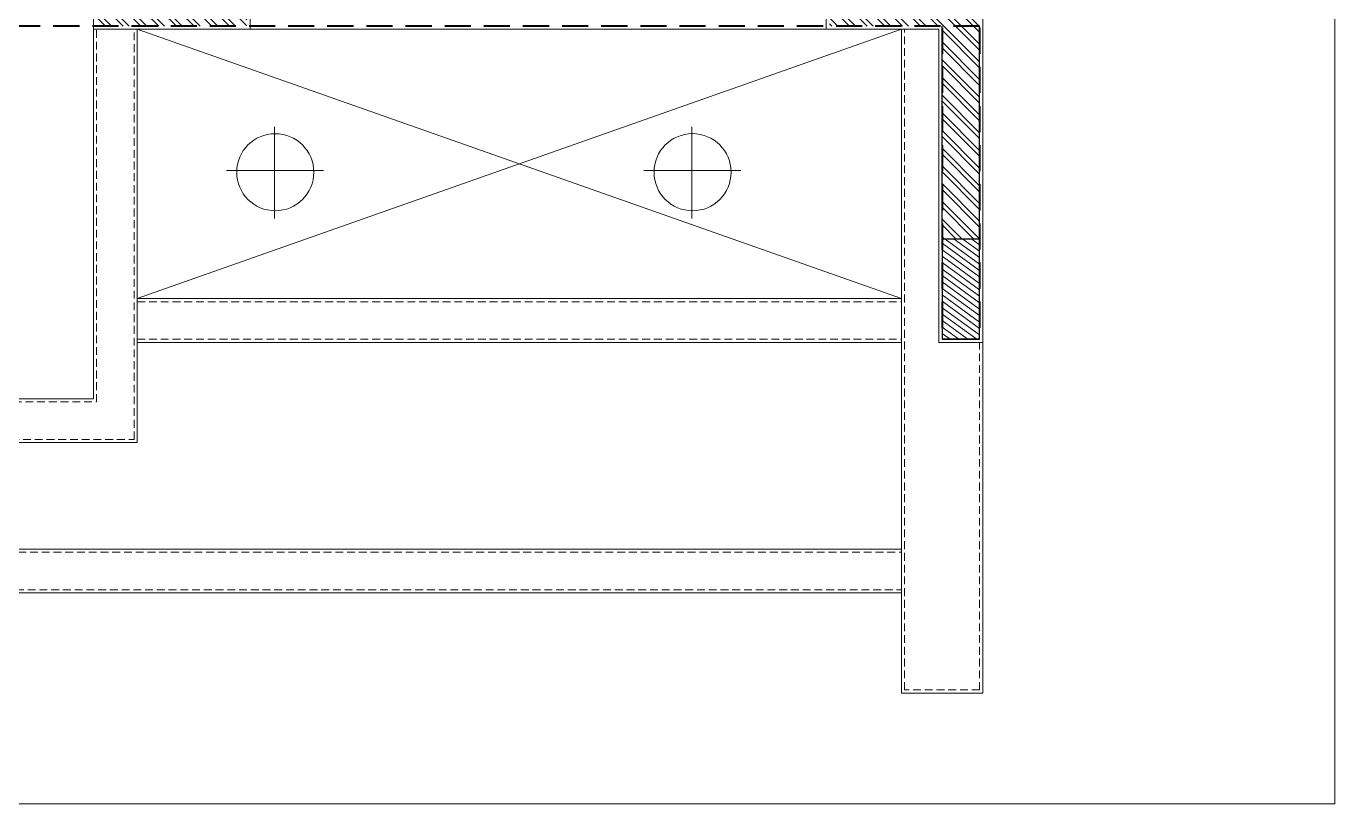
# Model space of a CAD drawing. Header units: inches. Extents: x -189347 to -188565, y -48525 to -47011.
# Drawn here: x -188939.1 to -188625.6, y -48524.6 to -48338.4 of the extents above; entities that cross this region are included whole.
import ezdxf

# ---------------------------------------------------------------- set-up
doc = ezdxf.new("R2010")
doc.units = ezdxf.units.IN
doc.header["$LTSCALE"] = 25
doc.header["$MEASUREMENT"] = 0
doc.linetypes.add('DASHED2', pattern=[0.375, 0.25, -0.125])
for name, color, linetype, lineweight in [('COLUMN', 1, 'Continuous', 30), ('COLUMNHATCH', 8, 'Continuous', 0), ('elevation', 6, 'Continuous', 9), ('hidden', 7, 'DASHED2', 5), ('PLASTER LINE', 1, 'Continuous', 5), ('PP--BEAM', 104, 'DASHED2', 40), ('PP-OUTER', 180, 'Continuous', 18), ('PP-WALL', 7, 'Continuous', 30), ('sechatch', 8, 'Continuous', 0), ('tree', 102, 'Continuous', 13)]:
    doc.layers.add(name, color=color, linetype=linetype, lineweight=lineweight)

msp = doc.modelspace()

# ---------------------------------------------------------------- hatches: boundary and pattern name
at = {"layer": 'COLUMNHATCH', "ltscale": 5}
h = msp.add_hatch(dxfattribs=at)
h.set_pattern_fill('ANSI31', color=256, scale=10, angle=99.05005462872136, style=0)
h.set_pattern_definition([(144.0500546287213, (-991.6262969374075, -2979.542852115199), (-0.7338478202626239, -1.011912731758918), [])])
h.paths.add_polyline_path([(-188719.6991238233, -48389.36745093864), (-188719.6991238233, -48413.36745093866), (-188710.6991238233, -48413.36745093866), (-188710.6991238233, -48389.36745093864)])
at = {"layer": 'sechatch', "ltscale": 30}
h = msp.add_hatch(dxfattribs=at)
h.set_pattern_fill('ANSI32', color=256, scale=8, angle=270)
h.set_pattern_definition([(315, (-189227.8349018469, -48092.82014618734), (2.121320343559643, 2.121320343559641), []), (315, (-189227.8349018469, -48094.23435974734), (2.121320343559643, 2.121320343559641), [])])
h.paths.add_polyline_path([(-189226.6991238233, -48090.86745093921), (-189231.1991238232, -48090.86745093921), (-189231.1991238232, -48095.36745093927), (-189226.6991238233, -48095.36745093927)], flags=17)
h.paths.add_polyline_path([(-189231.1991238232, -48090.86745093921), (-189244.699123823, -48090.86745093921), (-189244.699123823, -48095.36745093925), (-189231.1991238232, -48095.36745093927)], flags=17)
h.paths.add_polyline_path([(-189231.1991238232, -48135.86745093927), (-189244.699123823, -48135.86745093928), (-189244.699123823, -48140.36745093933), (-189231.1991238232, -48140.36745093933)], flags=17)
h.paths.add_polyline_path([(-188710.6991238233, -48314.36745093925), (-188719.6991238233, -48314.36745093925), (-188719.6991238233, -48329.36745093929), (-188737.6991238234, -48329.36745093929), (-188737.6991238233, -48305.36745093924), (-188746.6991238233, -48305.36745093924), (-188746.6991238233, -48338.36745093924), (-188710.6991238233, -48338.36745093927)])
h.paths.add_polyline_path([(-188886.1991238233, -48305.36745093924), (-188895.1991238233, -48305.36745093924), (-188895.1991238233, -48329.36745093929), (-188913.1991238232, -48329.36745093929), (-188913.1991238232, -48314.36745093925), (-188922.1991238233, -48314.36745093925), (-188922.1991238233, -48338.36745093929), (-188886.1991238233, -48338.36745093927)])
h.paths.add_polyline_path([(-188710.6991238233, -48338.36745093927), (-188719.6991238232, -48338.36745093925), (-188719.6991238232, -48389.36745093924), (-188710.6991238233, -48389.36745093924)])
h.paths.add_polyline_path([(-189222.1991238233, -48305.36745093924), (-189273.1991238232, -48305.36745093922), (-189273.1991238232, -48338.36745093927), (-189222.1991238233, -48338.36745093927)])
h.paths.add_polyline_path([(-189231.1991238233, -48314.36745093924), (-189231.1991238233, -48329.36745093927), (-189264.1991238232, -48329.36745093927), (-189264.1991238232, -48314.36745093922)], flags=16)
h.paths.add_polyline_path([(-188719.6991238233, -48060.86745093924), (-188792.4727961768, -48060.86745093924), (-188792.0790971909, -48065.36745093924), (-188719.6991238233, -48065.36745093924)])
h.paths.add_polyline_path([(-188792.4727961768, -48060.86745093924), (-188913.1991238232, -48060.86745093924), (-188913.1991238232, -48065.36745093924), (-188792.0790971909, -48065.36745093924)])
h.paths.add_polyline_path([(-188913.1991238234, -48069.86745093918), (-188922.1991238233, -48069.86745093918), (-188922.1991238233, -48101.36745093924), (-188913.1991238234, -48101.36745093924)])
h.paths.add_polyline_path([(-188710.6991238233, -48084.86745093924), (-188719.6991238233, -48084.86745093924), (-188719.6991238233, -48290.36745093927), (-188710.6991238233, -48290.36745093927), (-188710.6991238233, -48219.36745093924), (-188710.9067152947, -48219.36745093924), (-188710.9067152947, -48128.36745093927)])
h.paths.add_polyline_path([(-188913.1991238232, -48201.86745093924), (-188922.1991238233, -48201.86745093924), (-188922.1991238233, -48233.36745093924), (-188938.6991238233, -48233.36745093924), (-188938.6991238233, -48242.36745093924), (-188922.1991238233, -48242.36745093924), (-188922.1991238233, -48290.36745093927), (-188913.1991238232, -48290.36745093927)])
h.paths.add_polyline_path([(-188994.1991238233, -48051.86745093924), (-189003.1991238234, -48051.86745093924), (-189003.1991238234, -48060.86745093924), (-189045.1991238233, -48060.86745093924), (-189045.1991238233, -48069.86745093924), (-188994.1991238233, -48069.86745093924)])
h.paths.add_polyline_path([(-189049.6991238233, -48078.86745093927), (-189054.1991238232, -48078.86745093927), (-189054.1991238233, -48224.36745093927), (-189049.6991238233, -48224.36745093927)])
h.paths.add_polyline_path([(-189226.6991238232, -48051.86745093924), (-189249.199123823, -48051.86745093921), (-189249.199123823, -48242.36745093913), (-189231.1991238232, -48242.36745093916), (-189231.1991238232, -48224.36745093913), (-189244.699123823, -48224.36745093913), (-189244.699123823, -48179.3674509393), (-189222.1991238232, -48179.3674509393), (-189222.1991238232, -48159.86745093929), (-189226.6991238232, -48159.86745093929), (-189226.6991238232, -48174.8674509393), (-189244.699123823, -48174.8674509393), (-189244.699123823, -48056.36745093924), (-189226.6991238232, -48056.36745093924)])
h.paths.add_polyline_path([(-189198.1991238233, -48233.36745093918), (-189222.1991238232, -48233.36745093918), (-189222.1991238232, -48242.36745093916), (-189198.1991238233, -48242.36745093918)])
h.paths.add_polyline_path([(-189054.1991238232, -48233.36745093924), (-189078.1991238233, -48233.36745093921), (-189078.1991238233, -48242.36745093924), (-189054.1991238232, -48242.36745093924)])
h.paths.add_polyline_path([(-189022.6991238233, -48233.36745093924), (-189045.1991238233, -48233.36745093924), (-189045.1991238233, -48242.36745093924), (-189022.6991238233, -48242.36745093924)])
h.paths.add_polyline_path([(-189226.6991238232, -48095.36745093925), (-189222.1991238232, -48095.36745093927), (-189222.1991238233, -48051.86745093924), (-189226.6991238232, -48051.86745093924)])

# ---------------------------------------------------------------- linework, layer by layer
at = {"layer": 'COLUMN'}
msp.add_lwpolyline([(-188719.6991238233, -48389.36745093924), (-188719.6991238233, -48413.36745093924), (-188710.6991238233, -48413.36745093924), (-188710.6991238233, -48389.36745093924)], close=True, dxfattribs=at)
at = {"layer": 'elevation'}
for p, q in [((-188922.9491238231, -48427.61745093928), (-188922.9491238232, -48339.11745093929)), ((-188912.4491238235, -48438.11745093932), (-188912.4491238234, -48339.11745093927)), ((-188912.4491238235, -48403.61745093918), (-188729.4491238232, -48339.11745093924)), ((-188729.4491238233, -48403.61745093918), (-188912.4491238235, -48339.11745093924)), ((-188885.4491238233, -48339.11745093924), (-188747.4491238234, -48339.11745093924)), ((-188729.4491238232, -48498.11745093935), (-188729.4491238233, -48339.11745093927)), ((-188912.4491238235, -48403.61745093918), (-188729.4491238232, -48403.61745093913)), ((-188912.4491238235, -48414.11745093916), (-188729.4491238232, -48414.11745093918)), ((-188709.9491238234, -48498.11745093935), (-188709.9491238234, -48414.11745093924)), ((-189239.4491238231, -48427.61745093928), (-188922.9491238231, -48427.61745093928)), ((-189249.9491238231, -48438.11745093932), (-188912.4491238235, -48438.11745093932)), ((-189221.449123823, -48463.61745093932), (-188729.4491238232, -48463.61745093927)), ((-189231.9491238231, -48474.11745093932), (-188729.4491238232, -48474.11745093935)), ((-188709.9491238233, -48498.11745093935), (-188729.4491238232, -48498.11745093935))]:
    msp.add_line(p, q, dxfattribs=at)
at = {"layer": 'hidden', "ltscale": 0.3}
for p, q in [((-188922.199123823, -48428.36745093929), (-188922.1991238231, -48339.11745093929)), ((-188913.1991238235, -48437.36745093931), (-188913.1991238233, -48339.11745093927)), ((-188728.6991238232, -48497.36745093927), (-188728.6991238232, -48339.11745093927)), ((-188912.4491238235, -48404.36745093918), (-188729.4491238232, -48404.36745093918)), ((-188912.4491238235, -48413.36745093913), (-188729.4491238232, -48413.36745093919)), ((-188710.6991238233, -48497.36745093927), (-188710.6991238233, -48414.11745093924)), ((-189240.1991238231, -48428.36745093929), (-188922.199123823, -48428.36745093929)), ((-189249.1991238231, -48437.36745093931), (-188913.1991238235, -48437.36745093931)), ((-189222.1991238231, -48464.36745093931), (-188729.4491238232, -48464.36745093927)), ((-189231.1991238231, -48473.36745093932), (-188729.4491238232, -48473.36745093935)), ((-188710.6991238233, -48497.36745093927), (-188728.6991238233, -48497.36745093927))]:
    msp.add_line(p, q, dxfattribs=at)
at = {"layer": 'PLASTER LINE', "ltscale": 30}
for p, q in [((-188709.9491238233, -48219.36745093924), (-188709.9491238233, -48414.11745093924)), ((-188922.9491238233, -48243.11745093924), (-188922.9491238233, -48339.11745093929)), ((-188885.4491238233, -48339.11745093927), (-188885.4491238233, -48304.61745093924)), ((-188747.4491238234, -48339.11745093927), (-188747.4491238234, -48304.61745093924)), ((-188922.9491238233, -48339.11745093929), (-188885.4491238233, -48339.11745093927)), ((-188720.4491238233, -48339.11745093929), (-188747.4491238234, -48339.11745093927)), ((-188720.4491238232, -48414.11745093924), (-188720.4491238233, -48339.11745093929)), ((-188709.9491238234, -48414.11745093924), (-188720.4491238232, -48414.11745093924))]:
    msp.add_line(p, q, dxfattribs=at)
at = {"layer": 'PP--BEAM'}
for p, q in [((-188719.6991238226, -47954.3674509397), (-188719.6991238226, -48413.36745093932)), ((-188710.6991238226, -47954.3674509397), (-188710.6991238226, -48413.36745093932)), ((-188710.6991238227, -48338.36745093935), (-189231.1991238226, -48338.36745093938))]:
    msp.add_line(p, q, dxfattribs=at)
at = {"layer": 'PP-OUTER', "ltscale": 30}
msp.add_lwpolyline([(-189346.6754307623, -47010.51140030132), (-188625.6226868354, -47010.51140030132), (-188625.6226868354, -48524.6433076865), (-189346.6754307623, -48524.6433076865)], close=True, dxfattribs=at)
at = {"layer": 'PP-WALL', "ltscale": 10}
for p, q in [((-188719.6991238232, -48389.36745093924), (-188719.6991238232, -48338.36745093927)), ((-188710.6991238233, -48389.36745093924), (-188710.6991238233, -48338.36745093927)), ((-188710.6991238233, -48413.36745093924), (-188719.6991238233, -48413.36745093924))]:
    msp.add_line(p, q, dxfattribs=at)
at = {"layer": 'tree', "ltscale": 10}
for p, q in [((-188879.6110821435, -48362.48975014852), (-188879.6110821435, -48384.4388654104)), ((-188779.6599916386, -48362.48768058552), (-188779.6599916386, -48384.43679584739)), ((-188867.8489968923, -48372.96455270433), (-188891.1156830782, -48372.96455270433)), ((-188767.8979063874, -48372.96248314135), (-188791.1645925733, -48372.96248314135))]:
    msp.add_line(p, q, dxfattribs=at)
for centre in [(-188879.4156238759, -48373.34843763857), (-188779.464533371, -48373.34636807556)]:
    msp.add_circle(centre, 9.230986699329929, dxfattribs=at)

doc.saveas('drawing.dxf')
